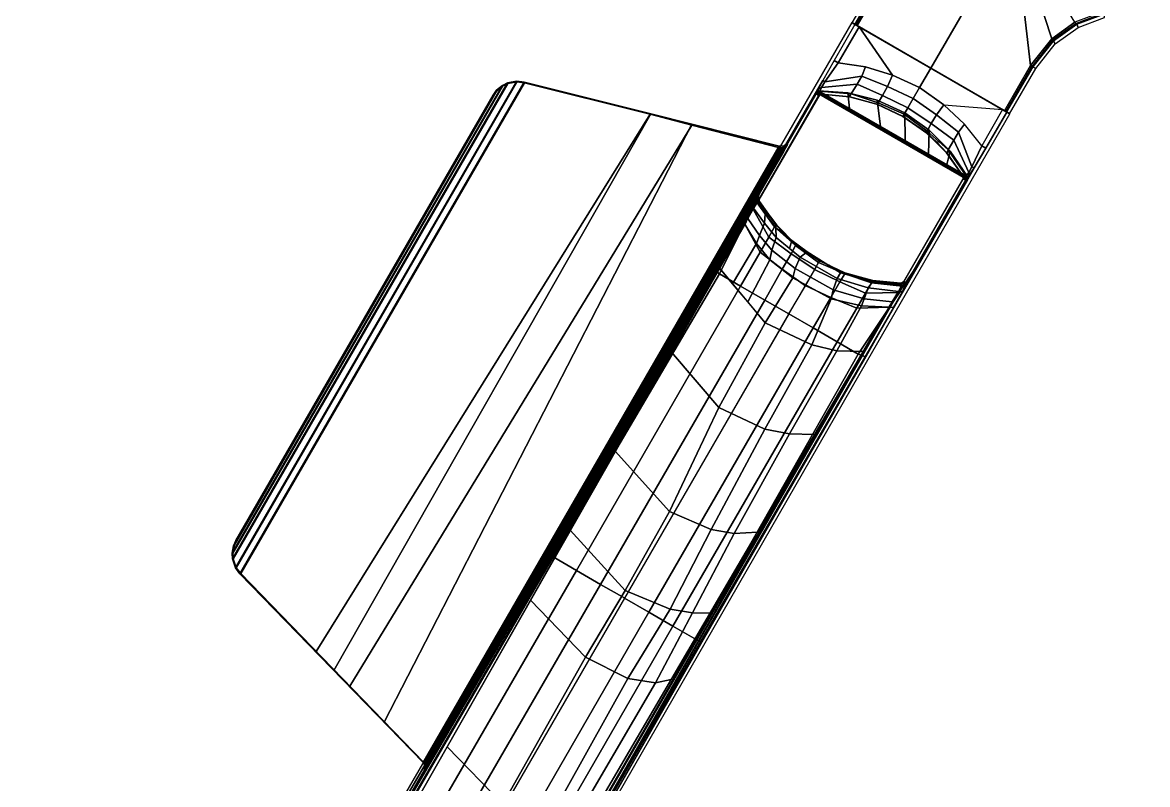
# Model space of a CAD drawing. Header units: inches. Extents: x 2605 to 2965, y 1528 to 1642.
# Drawn here: x 2675.77 to 2685.87, y 1578.52 to 1585.37 of the extents above; entities that cross this region are included whole.
import ezdxf

# ---------------------------------------------------------------- set-up
doc = ezdxf.new("R2010")
doc.units = ezdxf.units.IN
doc.layers.add('table leg', color=7, linetype='Continuous')
doc.layers.add('table top', color=7, linetype='Continuous')

msp = doc.modelspace()

# ---------------------------------------------------------------- linework, layer by layer
at = {"layer": 'table leg'}
for points in [[(2683.5, 1585.744, -4.067), (2683.266, 1585.338, -4.067), (2683.928, 1584.955, -3.949), (2684.676, 1586.25, -3.949)], [(2683.928, 1584.955, -3.949), (2684.59, 1584.573, -4.067), (2684.825, 1584.979, -4.067), (2684.676, 1586.25, -3.949)], [(2684.678, 1586.254, -3.949), (2684.676, 1586.25, -3.949), (2684.825, 1584.979, -4.067), (2685.015, 1585.22, -4.07)], [(2684.678, 1586.254, -3.949), (2685.015, 1585.22, -4.07), (2685.221, 1585.368, -4.071), (2684.683, 1586.254, -3.949)], [(2683.482, 1585.755, -4.095), (2683.454, 1585.771, -5.012), (2683.22, 1585.364, -5.012), (2683.247, 1585.348, -4.095)], [(2683.487, 1585.751, -4.078), (2683.482, 1585.755, -4.095), (2683.247, 1585.348, -4.095), (2683.253, 1585.345, -4.078)], [(2683.5, 1585.744, -4.067), (2683.487, 1585.751, -4.078), (2683.253, 1585.345, -4.078), (2683.266, 1585.338, -4.067)], [(2685.221, 1585.368, -4.071), (2685.233, 1585.358, -4.089), (2685.486, 1585.453, -4.077), (2685.478, 1585.464, -4.069)], [(2685.233, 1585.358, -4.089), (2685.239, 1585.351, -4.099), (2685.491, 1585.444, -4.097), (2685.486, 1585.453, -4.077)], [(2685.239, 1585.351, -4.099), (2685.253, 1585.322, -5.012), (2685.489, 1585.411, -5.012), (2685.491, 1585.444, -4.097)], [(2683.284, 1585.327, -4.061), (2683.246, 1585.349, -4.118), (2683.059, 1585.025, -4.118), (2683.097, 1585.003, -4.061)], [(2683.284, 1585.327, -4.061), (2683.097, 1585.003, -4.061), (2683.341, 1584.968, -4.01), (2683.584, 1584.893, -3.978)], [(2683.247, 1585.348, -4.095), (2683.22, 1585.364, -5.012), (2684.636, 1584.546, -5.012), (2684.608, 1584.562, -4.095)], [(2683.253, 1585.345, -4.078), (2683.247, 1585.348, -4.095), (2684.608, 1584.562, -4.095), (2684.601, 1584.566, -4.078)], [(2683.266, 1585.338, -4.067), (2683.253, 1585.345, -4.078), (2684.601, 1584.566, -4.078), (2684.59, 1584.573, -4.067)], [(2683.928, 1584.955, -3.949), (2683.266, 1585.338, -4.067), (2683.943, 1584.947, -4.067), (2683.928, 1584.955, -3.949)], [(2683.827, 1584.781, -3.961), (2683.928, 1584.955, -4.067), (2683.284, 1585.327, -4.061), (2683.584, 1584.893, -3.978)], [(2685.015, 1585.22, -4.07), (2685.026, 1585.209, -4.079), (2685.233, 1585.358, -4.089), (2685.221, 1585.368, -4.071)], [(2685.026, 1585.209, -4.079), (2685.029, 1585.202, -4.098), (2685.239, 1585.351, -4.099), (2685.233, 1585.358, -4.089)], [(2685.029, 1585.202, -4.098), (2685.046, 1585.174, -5.012), (2685.253, 1585.322, -5.012), (2685.239, 1585.351, -4.099)], [(2684.825, 1584.979, -4.067), (2684.838, 1584.972, -4.078), (2685.026, 1585.209, -4.079), (2685.015, 1585.22, -4.07)], [(2684.838, 1584.972, -4.078), (2684.843, 1584.969, -4.095), (2685.029, 1585.202, -4.098), (2685.026, 1585.209, -4.079)], [(2684.843, 1584.969, -4.095), (2684.871, 1584.953, -5.012), (2685.046, 1585.174, -5.012), (2685.029, 1585.202, -4.098)], [(2682.976, 1584.832, -4.001), (2683.097, 1585.003, -4.061), (2683.059, 1585.025, -4.118), (2682.958, 1584.845, -4.052)], [(2683.307, 1584.885, -3.926), (2683.341, 1584.968, -4.01), (2683.097, 1585.003, -4.061), (2682.976, 1584.832, -4.001)], [(2683.54, 1584.79, -3.898), (2683.584, 1584.893, -3.978), (2683.341, 1584.968, -4.01), (2683.307, 1584.885, -3.926)], [(2683.827, 1584.781, -3.961), (2683.584, 1584.893, -3.978), (2683.54, 1584.79, -3.898), (2683.771, 1584.683, -3.883)], [(2683.928, 1584.955, -4.067), (2683.827, 1584.781, -3.961), (2684.046, 1584.626, -3.978), (2684.572, 1584.583, -4.061)], [(2683.928, 1584.955, -3.949), (2683.943, 1584.947, -4.067), (2684.59, 1584.573, -4.067), (2684.491, 1584.63, -4.049)], [(2684.59, 1584.573, -4.067), (2684.601, 1584.566, -4.078), (2684.836, 1584.973, -4.076), (2684.825, 1584.979, -4.067)], [(2684.601, 1584.566, -4.078), (2684.608, 1584.562, -4.095), (2684.843, 1584.969, -4.095), (2684.836, 1584.973, -4.076)], [(2684.608, 1584.562, -4.095), (2684.636, 1584.546, -5.012), (2684.871, 1584.953, -5.012), (2684.843, 1584.969, -4.095)], [(2682.958, 1584.845, -4.052), (2682.232, 1583.591, -4.084), (2682.321, 1583.736, -3.957), (2682.918, 1584.768, -3.922)], [(2682.945, 1584.782, -3.915), (2682.976, 1584.832, -4.001), (2682.958, 1584.845, -4.052), (2682.918, 1584.768, -3.922)], [(2683.214, 1584.725, -3.68), (2683.266, 1584.811, -3.818), (2682.945, 1584.782, -3.915), (2682.931, 1584.749, -3.756)], [(2683.266, 1584.811, -3.818), (2683.307, 1584.885, -3.926), (2682.976, 1584.832, -4.001), (2682.945, 1584.782, -3.915)], [(2683.455, 1584.643, -3.667), (2683.495, 1584.711, -3.796), (2683.266, 1584.811, -3.818), (2683.214, 1584.725, -3.68)], [(2683.495, 1584.711, -3.796), (2683.54, 1584.79, -3.898), (2683.307, 1584.885, -3.926), (2683.266, 1584.811, -3.818)], [(2682.905, 1584.734, -3.756), (2682.918, 1584.768, -3.922), (2682.321, 1583.736, -3.957), (2682.358, 1583.787, -3.756)], [(2682.905, 1584.734, -3.756), (2682.358, 1583.787, -3.756), (2682.388, 1583.787, -3.012), (2682.92, 1584.708, -3.012)], [(2682.931, 1584.719, -3.012), (2682.384, 1583.772, -3.012), (2682.386, 1583.783, -3.012), (2682.923, 1584.712, -3.012)], [(2682.388, 1583.787, -3.012), (2682.92, 1584.708, -3.012), (2682.923, 1584.712, -3.012), (2682.386, 1583.783, -3.012)], [(2682.92, 1584.708, -3.012), (2682.388, 1583.787, -3.012), (2682.388, 1583.787, 17.294), (2682.92, 1584.708, 17.294)], [(2682.945, 1584.782, -3.915), (2682.918, 1584.768, -3.922), (2682.905, 1584.734, -3.756), (2682.931, 1584.749, -3.756)], [(2682.946, 1584.723, -3.012), (2682.931, 1584.749, -3.756), (2682.905, 1584.734, -3.756), (2682.92, 1584.708, -3.012)], [(2682.923, 1584.712, -3.012), (2682.92, 1584.708, -3.012), (2682.92, 1584.708, 17.294), (2682.923, 1584.712, 17.294)], [(2682.931, 1584.719, -3.012), (2682.923, 1584.712, -3.012), (2682.923, 1584.712, 17.294), (2682.936, 1584.721, 17.294)], [(2683.198, 1584.698, -3.012), (2683.214, 1584.725, -3.68), (2682.931, 1584.749, -3.756), (2682.946, 1584.723, -3.012)], [(2682.946, 1584.723, -3.012), (2682.931, 1584.719, -3.012), (2682.936, 1584.721, 17.294), (2682.946, 1584.723, 17.294)], [(2683.202, 1584.698, 17.294), (2683.197, 1584.699, -3.012), (2682.946, 1584.723, -3.012), (2682.946, 1584.723, 17.294)], [(2683.451, 1584.629, 17.294), (2683.444, 1584.632, -3.012), (2683.197, 1584.699, -3.012), (2683.202, 1584.698, 17.294)], [(2683.444, 1584.631, -3.012), (2683.455, 1584.643, -3.667), (2683.214, 1584.725, -3.68), (2683.198, 1584.698, -3.012)], [(2683.722, 1584.599, -3.784), (2683.495, 1584.711, -3.796), (2683.455, 1584.643, -3.667), (2683.689, 1584.542, -3.66)], [(2683.771, 1584.683, -3.883), (2683.54, 1584.79, -3.898), (2683.495, 1584.711, -3.796), (2683.722, 1584.599, -3.784)], [(2683.771, 1584.683, -3.883), (2683.979, 1584.537, -3.898), (2684.046, 1584.626, -3.978), (2683.827, 1584.781, -3.961)], [(2683.689, 1584.542, -3.66), (2683.455, 1584.643, -3.667), (2683.444, 1584.631, -3.012), (2683.678, 1584.522, -3.012)], [(2683.451, 1584.629, 17.294), (2683.679, 1584.522, 17.294), (2683.678, 1584.522, -3.012), (2683.444, 1584.632, -3.012)], [(2683.689, 1584.542, -3.66), (2683.894, 1584.39, -3.667), (2683.932, 1584.458, -3.796), (2683.722, 1584.599, -3.784)], [(2683.722, 1584.599, -3.784), (2683.932, 1584.458, -3.796), (2683.979, 1584.537, -3.898), (2683.771, 1584.683, -3.883)], [(2684.177, 1584.382, -3.926), (2684.232, 1584.453, -4.01), (2684.046, 1584.626, -3.978), (2683.979, 1584.537, -3.898)], [(2684.385, 1584.259, -4.061), (2684.232, 1584.453, -4.01), (2684.046, 1584.626, -3.978), (2684.572, 1584.583, -4.061)], [(2683.889, 1584.375, -3.012), (2683.678, 1584.522, -3.012), (2683.677, 1584.523, 17.294), (2683.884, 1584.379, 17.294)], [(2683.678, 1584.522, -3.012), (2683.889, 1584.374, -3.012), (2683.894, 1584.39, -3.667), (2683.689, 1584.542, -3.66)], [(2684.134, 1584.31, -3.818), (2684.177, 1584.382, -3.926), (2683.979, 1584.537, -3.898), (2683.932, 1584.458, -3.796)], [(2684.385, 1584.259, -4.061), (2684.423, 1584.237, -4.118), (2684.61, 1584.561, -4.118), (2684.572, 1584.583, -4.061)], [(2684.071, 1584.194, -3.012), (2684.085, 1584.222, -3.68), (2683.894, 1584.39, -3.667), (2683.889, 1584.374, -3.012)], [(2684.085, 1584.222, -3.68), (2684.134, 1584.31, -3.818), (2683.932, 1584.458, -3.796), (2683.894, 1584.39, -3.667)], [(2684.297, 1584.07, -4.001), (2684.385, 1584.259, -4.061), (2684.232, 1584.453, -4.01), (2684.177, 1584.382, -3.926)], [(2684.068, 1584.198, 17.294), (2684.07, 1584.195, -3.012), (2683.889, 1584.375, -3.012), (2683.884, 1584.379, 17.294)], [(2684.247, 1583.989, -3.756), (2684.269, 1584.017, -3.915), (2684.134, 1584.31, -3.818), (2684.085, 1584.222, -3.68)], [(2684.269, 1584.017, -3.915), (2684.297, 1584.07, -4.001), (2684.177, 1584.382, -3.926), (2684.134, 1584.31, -3.818)], [(2684.217, 1583.989, 17.294), (2684.217, 1583.989, -3.012), (2684.07, 1584.195, -3.012), (2684.068, 1584.198, 17.294)], [(2684.217, 1583.989, -3.012), (2684.247, 1583.989, -3.756), (2684.085, 1584.222, -3.68), (2684.071, 1584.194, -3.012)], [(2684.318, 1584.06, -4.052), (2684.423, 1584.237, -4.118), (2684.385, 1584.259, -4.061), (2684.297, 1584.07, -4.001)], [(2684.271, 1583.987, -3.922), (2683.676, 1582.954, -3.957), (2683.594, 1582.805, -4.084), (2684.318, 1584.06, -4.052)], [(2683.701, 1583.012, -3.756), (2683.676, 1582.954, -3.957), (2684.271, 1583.987, -3.922), (2684.247, 1583.959, -3.756)], [(2684.217, 1583.989, 17.294), (2684.221, 1583.979, 17.294), (2684.221, 1583.974, -3.012), (2684.217, 1583.989, -3.012)], [(2684.217, 1583.959, -3.012), (2684.247, 1583.959, -3.756), (2684.247, 1583.989, -3.756), (2684.217, 1583.989, -3.012)], [(2684.247, 1583.989, -3.756), (2684.247, 1583.959, -3.756), (2684.271, 1583.987, -3.922), (2684.269, 1584.017, -3.915)], [(2684.271, 1583.987, -3.922), (2684.318, 1584.06, -4.052), (2684.297, 1584.07, -4.001), (2684.269, 1584.017, -3.915)], [(2684.217, 1583.959, 17.294), (2683.686, 1583.038, 17.294), (2683.685, 1583.038, -3.012), (2684.217, 1583.959, -3.012)], [(2684.217, 1583.959, -3.012), (2683.686, 1583.038, -3.012), (2683.701, 1583.012, -3.756), (2684.247, 1583.959, -3.756)], [(2684.22, 1583.963, 17.294), (2684.217, 1583.959, 17.294), (2684.217, 1583.959, -3.012), (2684.219, 1583.964, -3.012)], [(2684.221, 1583.979, 17.294), (2684.22, 1583.963, 17.294), (2684.219, 1583.964, -3.012), (2684.221, 1583.974, -3.012)], [(2682.321, 1583.736, -3.957), (2682.323, 1583.704, -3.936), (2682.358, 1583.757, -3.756), (2682.358, 1583.787, -3.756)], [(2682.388, 1583.787, -3.012), (2682.358, 1583.787, -3.756), (2682.358, 1583.757, -3.756), (2682.389, 1583.757, -3.012)], [(2682.385, 1583.777, 17.294), (2682.386, 1583.783, -3.012), (2682.384, 1583.772, -3.012), (2682.385, 1583.766, 17.294)], [(2682.388, 1583.787, 17.294), (2682.388, 1583.787, -3.012), (2682.386, 1583.783, -3.012), (2682.385, 1583.777, 17.294)], [(2682.321, 1583.736, -3.957), (2682.232, 1583.591, -4.084), (2682.253, 1583.56, -4.033), (2682.323, 1583.704, -3.936)], [(2682.323, 1583.704, -3.936), (2682.253, 1583.56, -4.033), (2682.394, 1583.302, -3.949), (2682.472, 1583.436, -3.818)], [(2682.358, 1583.757, -3.756), (2682.323, 1583.704, -3.936), (2682.472, 1583.436, -3.818), (2682.523, 1583.529, -3.611)], [(2682.389, 1583.757, -3.012), (2682.358, 1583.757, -3.756), (2682.523, 1583.529, -3.611), (2682.535, 1583.551, -3.012)], [(2682.385, 1583.766, 17.294), (2682.384, 1583.772, -3.012), (2682.388, 1583.757, -3.012), (2682.389, 1583.756, 17.294)], [(2682.389, 1583.756, 17.294), (2682.388, 1583.757, -3.012), (2682.535, 1583.551, -3.012), (2682.538, 1583.548, 17.294)], [(2681.974, 1583.153, -4.206), (2682.029, 1583.107, -4.131), (2682.253, 1583.56, -4.033), (2682.232, 1583.591, -4.084)], [(2682.253, 1583.56, -4.033), (2682.029, 1583.107, -4.131), (2682.219, 1582.997, -4.048), (2682.394, 1583.302, -3.949)], [(2682.523, 1583.529, -3.611), (2682.472, 1583.436, -3.818), (2682.673, 1583.287, -3.796), (2682.714, 1583.362, -3.598)], [(2682.535, 1583.551, -3.012), (2682.523, 1583.529, -3.611), (2682.714, 1583.362, -3.598), (2682.717, 1583.371, -3.012)], [(2682.538, 1583.548, 17.294), (2682.535, 1583.551, -3.012), (2682.716, 1583.371, -3.012), (2682.722, 1583.366, 17.294)], [(2682.472, 1583.436, -3.818), (2682.394, 1583.302, -3.949), (2682.592, 1583.148, -3.922), (2682.673, 1583.287, -3.796)], [(2682.394, 1583.302, -3.949), (2682.219, 1582.997, -4.048), (2682.436, 1582.872, -4.011), (2682.592, 1583.148, -3.922)], [(2682.885, 1583.146, -3.784), (2682.673, 1583.287, -3.796), (2682.592, 1583.148, -3.922), (2682.801, 1583.001, -3.906)], [(2682.92, 1583.209, -3.591), (2682.714, 1583.362, -3.598), (2682.673, 1583.287, -3.796), (2682.885, 1583.146, -3.784)], [(2682.928, 1583.223, -3.012), (2682.717, 1583.371, -3.012), (2682.714, 1583.362, -3.598), (2682.92, 1583.209, -3.591)], [(2682.929, 1583.223, 17.294), (2682.722, 1583.366, 17.294), (2682.716, 1583.371, -3.012), (2682.928, 1583.223, -3.012)], [(2682.882, 1583.147, -3.784), (2683.111, 1583.035, -3.796), (2683.155, 1583.107, -3.598), (2682.919, 1583.209, -3.591)], [(2682.919, 1583.209, -3.591), (2683.155, 1583.107, -3.598), (2683.162, 1583.114, -3.012), (2682.928, 1583.223, -3.012)], [(2682.928, 1583.223, -3.012), (2683.161, 1583.114, -3.012), (2683.155, 1583.117, 17.294), (2682.927, 1583.224, 17.294)], [(2681.974, 1583.153, -4.206), (2680.488, 1580.595, -4.427), (2680.535, 1580.564, -4.357), (2682.029, 1583.107, -4.131)], [(2682.029, 1583.107, -4.131), (2680.535, 1580.564, -4.357), (2680.745, 1580.442, -4.318), (2682.219, 1582.997, -4.048)], [(2682.801, 1583.001, -3.906), (2682.592, 1583.148, -3.922), (2682.436, 1582.872, -4.011), (2682.653, 1582.747, -3.99)], [(2682.799, 1583.002, -3.906), (2683.031, 1582.894, -3.922), (2683.111, 1583.035, -3.796), (2682.882, 1583.147, -3.784)], [(2683.155, 1583.107, -3.598), (2683.111, 1583.035, -3.796), (2683.34, 1582.935, -3.818), (2683.395, 1583.026, -3.611)], [(2683.155, 1583.117, 17.294), (2683.161, 1583.114, -3.012), (2683.408, 1583.047, -3.012), (2683.404, 1583.048, 17.294)], [(2683.162, 1583.114, -3.012), (2683.155, 1583.107, -3.598), (2683.395, 1583.026, -3.611), (2683.408, 1583.047, -3.012)], [(2682.219, 1582.997, -4.048), (2680.745, 1580.442, -4.318), (2680.962, 1580.317, -4.281), (2682.436, 1582.872, -4.011)], [(2682.653, 1582.747, -3.99), (2682.87, 1582.622, -4.011), (2683.031, 1582.894, -3.922), (2682.799, 1583.002, -3.906)], [(2683.111, 1583.035, -3.796), (2683.031, 1582.894, -3.922), (2683.264, 1582.8, -3.949), (2683.34, 1582.935, -3.818)], [(2683.395, 1583.026, -3.611), (2683.34, 1582.935, -3.818), (2683.647, 1582.94, -3.936), (2683.675, 1582.997, -3.756)], [(2683.408, 1583.047, -3.012), (2683.395, 1583.026, -3.611), (2683.675, 1582.997, -3.756), (2683.659, 1583.023, -3.012)], [(2683.404, 1583.048, 17.294), (2683.408, 1583.047, -3.012), (2683.659, 1583.023, -3.012), (2683.659, 1583.023, 17.294)], [(2683.701, 1583.012, -3.756), (2683.675, 1582.997, -3.756), (2683.647, 1582.94, -3.936), (2683.676, 1582.954, -3.957)], [(2683.659, 1583.023, -3.012), (2683.675, 1582.997, -3.756), (2683.701, 1583.012, -3.756), (2683.686, 1583.038, -3.012)], [(2683.659, 1583.023, 17.294), (2683.659, 1583.023, -3.012), (2683.674, 1583.027, -3.012), (2683.67, 1583.024, 17.294)], [(2683.67, 1583.024, 17.294), (2683.674, 1583.027, -3.012), (2683.683, 1583.034, -3.012), (2683.679, 1583.03, 17.294)], [(2683.679, 1583.03, 17.294), (2683.683, 1583.034, -3.012), (2683.685, 1583.038, -3.012), (2683.686, 1583.038, 17.294)], [(2682.653, 1582.747, -3.99), (2682.436, 1582.872, -4.011), (2680.962, 1580.317, -4.281), (2681.179, 1580.192, -4.26)], [(2683.031, 1582.894, -3.922), (2682.87, 1582.622, -4.011), (2683.086, 1582.497, -4.048), (2683.264, 1582.8, -3.949)], [(2683.34, 1582.935, -3.818), (2683.264, 1582.8, -3.949), (2683.557, 1582.807, -4.033), (2683.647, 1582.94, -3.936)], [(2683.647, 1582.94, -3.936), (2683.557, 1582.807, -4.033), (2683.594, 1582.805, -4.084), (2683.676, 1582.954, -3.957)], [(2683.264, 1582.8, -3.949), (2683.086, 1582.497, -4.048), (2683.276, 1582.387, -4.131), (2683.557, 1582.807, -4.033)], [(2683.594, 1582.805, -4.084), (2683.557, 1582.807, -4.033), (2683.276, 1582.387, -4.131), (2683.344, 1582.362, -4.206)], [(2681.177, 1580.193, -4.26), (2681.394, 1580.067, -4.281), (2682.87, 1582.622, -4.011), (2682.653, 1582.747, -3.99)], [(2682.87, 1582.622, -4.011), (2681.394, 1580.067, -4.281), (2681.611, 1579.942, -4.318), (2683.086, 1582.497, -4.048)], [(2683.086, 1582.497, -4.048), (2681.611, 1579.942, -4.318), (2681.821, 1579.821, -4.357), (2683.276, 1582.387, -4.131)], [(2683.276, 1582.387, -4.131), (2681.821, 1579.821, -4.357), (2681.871, 1579.796, -4.427), (2683.344, 1582.362, -4.206)], [(2677.521, 1575.487, -4.883), (2677.574, 1575.452, -4.812), (2680.535, 1580.564, -4.357), (2680.488, 1580.595, -4.427)], [(2680.535, 1580.564, -4.357), (2677.574, 1575.452, -4.812), (2677.787, 1575.329, -4.778), (2680.745, 1580.442, -4.318)], [(2680.745, 1580.442, -4.318), (2677.787, 1575.329, -4.778), (2678.001, 1575.205, -4.754), (2680.962, 1580.317, -4.281)], [(2681.179, 1580.192, -4.26), (2680.962, 1580.317, -4.281), (2678.001, 1575.205, -4.754), (2678.224, 1575.076, -4.732)], [(2678.224, 1575.076, -4.732), (2678.447, 1574.947, -4.754), (2681.394, 1580.067, -4.281), (2681.177, 1580.193, -4.26)], [(2681.394, 1580.067, -4.281), (2678.447, 1574.947, -4.754), (2678.662, 1574.824, -4.778), (2681.611, 1579.942, -4.318)], [(2681.611, 1579.942, -4.318), (2678.662, 1574.824, -4.778), (2678.875, 1574.701, -4.812), (2681.821, 1579.821, -4.357)], [(2681.871, 1579.796, -4.427), (2681.821, 1579.821, -4.357), (2678.875, 1574.701, -4.812), (2678.932, 1574.673, -4.883)]]:
    msp.add_3dface(points, dxfattribs=at)
for points, invisible_edges in [([(2682.958, 1584.845, -4.052), (2683.219, 1585.365, -5.012), (2681.942, 1583.157, -5.06), (2682.232, 1583.591, -4.084)], 5), ([(2683.246, 1585.349, -4.118), (2683.059, 1585.025, -4.118), (2682.958, 1584.845, -4.052), (2683.219, 1585.365, -5.012)], 4), ([(2683.219, 1585.365, -5.012), (2683.246, 1585.349, -4.118), (2683.284, 1585.327, -4.061), (2683.929, 1584.955, -5.012)], 4), ([(2684.572, 1584.583, -4.061), (2683.927, 1584.956, -5.012), (2683.284, 1585.327, -4.061)], 3), ([(2683.927, 1584.956, -5.012), (2684.572, 1584.583, -4.061), (2684.61, 1584.561, -4.118), (2684.637, 1584.546, -5.012)], 1), ([(2683.594, 1582.805, -4.084), (2683.363, 1582.336, -5.06), (2684.637, 1584.546, -5.012), (2684.318, 1584.06, -4.052)], 5), ([(2684.423, 1584.237, -4.118), (2684.318, 1584.06, -4.052), (2684.637, 1584.546, -5.012), (2684.61, 1584.561, -4.118)], 2), ([(2682.232, 1583.591, -4.084), (2681.942, 1583.157, -5.06), (2680.488, 1580.595, -4.427), (2681.974, 1583.153, -4.206)], 3), ([(2677.491, 1575.479, -5.509), (2677.521, 1575.487, -4.883), (2680.488, 1580.595, -4.427), (2681.942, 1583.157, -5.06)], 4), ([(2683.344, 1582.362, -4.206), (2681.871, 1579.796, -4.427), (2683.363, 1582.336, -5.06), (2683.594, 1582.805, -4.084)], 6), ([(2683.363, 1582.336, -5.06), (2681.871, 1579.796, -4.427), (2678.932, 1574.673, -4.883), (2678.94, 1574.643, -5.509)], 1)]:
    msp.add_3dface(points, dxfattribs=dict(at, invisible_edges=invisible_edges))
at = {"layer": 'table top'}
for p, q in [((2682.38, 1583.794, 17.958), (2682.376, 1583.784, 17.958)), ((2682.376, 1583.784, 17.958), (2682.376, 1583.773, 17.958)), ((2682.376, 1583.773, 17.958), (2682.379, 1583.759, 17.958))]:
    msp.add_line(p, q, dxfattribs=at)
for points, invisible_edges in [([(2684.816, 1565.374, 20.5), (2684.82, 1607.135, 20.5), (2680.04, 1606.955, 20.5), (2680.035, 1565.553, 20.5)], 15), ([(2680.04, 1606.955, 19.324), (2684.82, 1607.135, 19.324), (2684.827, 1565.374, 19.324), (2680.063, 1565.552, 19.324)], 15), ([(2713.603, 1565.314, 20.5), (2713.603, 1607.194, 20.5), (2684.82, 1607.135, 20.5), (2684.816, 1565.374, 20.5)], 15), ([(2684.82, 1607.135, 19.324), (2713.603, 1607.194, 19.324), (2713.603, 1565.314, 19.324), (2684.827, 1565.374, 19.324)], 15), ([(2675.266, 1606.657, 19.324), (2680.04, 1606.955, 19.324), (2680.063, 1565.552, 19.324), (2675.266, 1565.852, 19.324)], 15), ([(2680.035, 1565.553, 20.5), (2680.04, 1606.955, 20.5), (2675.266, 1606.657, 20.5), (2675.266, 1565.852, 20.5)], 15), ([(2682.258, 1583.553, 18.213), (2682.486, 1584.026, 19.324), (2682.897, 1584.738, 19.324), (2682.903, 1584.727, 18.696)], 8), ([(2682.258, 1583.553, 18.213), (2682.903, 1584.727, 18.696), (2682.903, 1584.727, 18.696), (2682.284, 1583.604, 18.203)], 5), ([(2682.284, 1583.604, 18.203), (2682.903, 1584.727, 18.696), (2682.906, 1584.723, 18.456), (2682.337, 1583.7, 18.145)], 5), ([(2682.337, 1583.7, 18.145), (2682.906, 1584.723, 18.456), (2682.907, 1584.72, 18.308), (2682.369, 1583.75, 18.048)], 5), ([(2682.369, 1583.75, 18.048), (2682.907, 1584.72, 18.308), (2682.909, 1584.717, 18.133), (2682.38, 1583.794, 17.958)], 5), ([(2682.38, 1583.794, 17.958), (2682.909, 1584.717, 18.133), (2682.92, 1584.708, 17.294), (2682.388, 1583.787, 17.294)], 1), ([(2684.244, 1583.953, 18.696), (2684.244, 1583.953, 18.696), (2683.581, 1582.855, 18.203), (2683.551, 1582.807, 18.213)], 10), ([(2683.846, 1583.241, 19.324), (2683.551, 1582.807, 18.213), (2684.244, 1583.953, 18.696), (2684.257, 1583.953, 19.324)], 2), ([(2684.244, 1583.953, 18.696), (2683.581, 1582.855, 18.203), (2683.638, 1582.949, 18.145), (2684.239, 1583.953, 18.456)], 5), ([(2684.239, 1583.953, 18.456), (2683.638, 1582.949, 18.145), (2683.666, 1583.002, 18.048), (2684.236, 1583.953, 18.308)], 5), ([(2684.236, 1583.953, 18.308), (2683.666, 1583.002, 18.048), (2683.668, 1583.015, 17.958), (2684.233, 1583.953, 18.133)], 5), ([(2683.668, 1583.015, 17.958), (2683.682, 1583.019, 17.958), (2684.233, 1583.953, 18.133)], 10), ([(2683.682, 1583.019, 17.958), (2683.698, 1583.033, 17.958), (2684.233, 1583.953, 18.133)], 10), ([(2684.233, 1583.953, 18.133), (2683.698, 1583.033, 17.958), (2683.687, 1583.037, 17.294), (2684.219, 1583.958, 17.294)], 1)]:
    msp.add_3dface(points, dxfattribs=dict(at, invisible_edges=invisible_edges))
for points in [[(2677.655, 1580.545, 19.324), (2680.125, 1584.823, 19.324), (2680.08, 1584.8, 19.324), (2677.652, 1580.596, 19.324)], [(2680.08, 1584.8, 19.324), (2680.028, 1584.757, 19.324), (2677.664, 1580.663, 19.324), (2677.652, 1580.596, 19.324)], [(2680.208, 1584.839, 19.324), (2680.125, 1584.823, 19.324), (2677.655, 1580.545, 19.324), (2677.683, 1580.466, 19.324)], [(2677.662, 1580.546, 19.027), (2677.659, 1580.596, 19.027), (2680.082, 1584.794, 19.027), (2680.127, 1584.817, 19.027)], [(2680.082, 1584.794, 19.027), (2677.659, 1580.596, 19.027), (2677.67, 1580.663, 19.027), (2680.03, 1584.751, 19.027)], [(2680.21, 1584.833, 19.027), (2677.689, 1580.466, 19.027), (2677.662, 1580.546, 19.027), (2680.127, 1584.817, 19.027)], [(2677.722, 1580.412, 19.324), (2680.274, 1584.831, 19.324), (2680.208, 1584.839, 19.324), (2677.683, 1580.466, 19.324)], [(2677.729, 1580.413, 19.027), (2677.689, 1580.466, 19.027), (2680.21, 1584.833, 19.027), (2680.277, 1584.825, 19.027)], [(2681.414, 1584.544, 19.324), (2680.274, 1584.831, 19.324), (2677.722, 1580.412, 19.324), (2678.565, 1579.544, 19.324)], [(2681.406, 1584.541, 19.027), (2678.408, 1579.713, 19.014), (2677.729, 1580.413, 19.027), (2680.277, 1584.825, 19.027)], [(2680.082, 1584.794, 19.027), (2680.03, 1584.751, 19.027), (2680.028, 1584.757, 19.324), (2680.08, 1584.8, 19.324)], [(2680.127, 1584.817, 19.027), (2680.082, 1584.794, 19.027), (2680.08, 1584.8, 19.324), (2680.125, 1584.823, 19.324)], [(2680.21, 1584.833, 19.027), (2680.127, 1584.817, 19.027), (2680.125, 1584.823, 19.324), (2680.208, 1584.839, 19.324)], [(2680.277, 1584.825, 19.027), (2680.21, 1584.833, 19.027), (2680.208, 1584.839, 19.324), (2680.274, 1584.831, 19.324)], [(2681.406, 1584.541, 19.027), (2680.277, 1584.825, 19.027), (2680.274, 1584.831, 19.324), (2681.414, 1584.544, 19.324)], [(2677.664, 1580.663, 19.324), (2680.028, 1584.757, 19.324), (2679.997, 1584.714, 19.324), (2677.685, 1580.711, 19.324)], [(2677.67, 1580.663, 19.027), (2677.692, 1580.712, 19.027), (2679.999, 1584.708, 19.027), (2680.03, 1584.751, 19.027)], [(2679.999, 1584.708, 19.027), (2677.692, 1580.712, 19.027), (2677.685, 1580.711, 19.324), (2679.997, 1584.714, 19.324)], [(2680.216, 1576.954, 19.324), (2684.257, 1583.953, 19.324), (2682.897, 1584.738, 19.324), (2678.856, 1577.739, 19.324)], [(2680.03, 1584.751, 19.027), (2679.999, 1584.708, 19.027), (2679.997, 1584.714, 19.324), (2680.028, 1584.757, 19.324)], [(2684.257, 1583.953, 19.324), (2684.26, 1583.96, 19.324), (2682.902, 1584.744, 19.324), (2682.897, 1584.738, 19.324)], [(2682.902, 1584.744, 19.324), (2682.923, 1584.712, 17.294), (2682.92, 1584.708, 17.294), (2682.897, 1584.738, 19.324)], [(2684.261, 1583.97, 19.324), (2682.91, 1584.75, 19.324), (2682.902, 1584.744, 19.324), (2684.26, 1583.96, 19.324)], [(2682.91, 1584.75, 19.324), (2682.936, 1584.721, 17.294), (2682.923, 1584.712, 17.294), (2682.902, 1584.744, 19.324)], [(2684.257, 1583.982, 19.324), (2682.923, 1584.753, 19.324), (2682.91, 1584.75, 19.324), (2684.261, 1583.97, 19.324)], [(2682.923, 1584.753, 19.324), (2682.946, 1584.723, 17.294), (2682.936, 1584.721, 17.294), (2682.91, 1584.75, 19.324)], [(2682.923, 1584.753, 19.324), (2683.198, 1584.594, 19.324), (2683.182, 1584.734, 19.324), (2682.923, 1584.753, 19.324)], [(2683.182, 1584.734, 19.324), (2683.202, 1584.698, 17.294), (2682.946, 1584.723, 17.294), (2682.923, 1584.753, 19.324)], [(2683.198, 1584.594, 19.324), (2683.476, 1584.433, 19.324), (2683.446, 1584.667, 19.324), (2683.182, 1584.734, 19.324)], [(2683.446, 1584.667, 19.324), (2683.451, 1584.629, 17.294), (2683.202, 1584.698, 17.294), (2683.182, 1584.734, 19.324)], [(2683.476, 1584.433, 19.324), (2683.697, 1584.305, 19.324), (2683.695, 1584.553, 19.324), (2683.446, 1584.667, 19.324)], [(2683.695, 1584.553, 19.324), (2683.679, 1584.522, 17.294), (2683.451, 1584.629, 17.294), (2683.446, 1584.667, 19.324)], [(2681.78, 1584.445, 18.955), (2678.71, 1579.402, 19.008), (2678.408, 1579.713, 19.014), (2681.406, 1584.541, 19.027)], [(2681.78, 1584.452, 19.324), (2681.414, 1584.544, 19.324), (2678.565, 1579.544, 19.324), (2679.017, 1579.078, 19.324)], [(2681.78, 1584.445, 18.955), (2681.406, 1584.541, 19.027), (2681.414, 1584.544, 19.324), (2681.78, 1584.452, 19.324)], [(2683.914, 1584.399, 19.324), (2683.894, 1584.371, 17.294), (2683.679, 1584.522, 17.294), (2683.695, 1584.553, 19.324)], [(2683.697, 1584.305, 19.324), (2683.908, 1584.184, 19.324), (2683.914, 1584.399, 19.324), (2683.695, 1584.553, 19.324)], [(2682.571, 1584.24, 18.63), (2679.375, 1578.717, 18.995), (2678.71, 1579.402, 19.008), (2681.78, 1584.445, 18.955)], [(2682.565, 1584.254, 19.324), (2681.78, 1584.452, 19.324), (2679.017, 1579.078, 19.324), (2679.368, 1578.716, 19.324)], [(2682.571, 1584.24, 18.63), (2681.78, 1584.445, 18.955), (2681.78, 1584.452, 19.324), (2682.565, 1584.254, 19.324)], [(2684.016, 1584.296, 19.324), (2683.983, 1584.29, 17.294), (2683.894, 1584.371, 17.294), (2683.914, 1584.399, 19.324)], [(2683.908, 1584.184, 19.324), (2684.073, 1584.089, 19.324), (2684.101, 1584.211, 19.324), (2683.914, 1584.399, 19.324)], [(2684.101, 1584.211, 19.324), (2684.072, 1584.194, 17.294), (2683.983, 1584.29, 17.294), (2684.016, 1584.296, 19.324)], [(2679.368, 1578.716, 19.324), (2679.385, 1578.682, 19.324), (2682.607, 1584.258, 19.324), (2682.565, 1584.254, 19.324)], [(2679.383, 1578.734, 18.979), (2679.375, 1578.717, 18.995), (2682.571, 1584.24, 18.63), (2682.564, 1584.23, 18.616)], [(2679.385, 1578.682, 19.324), (2679.377, 1578.642, 19.324), (2682.635, 1584.283, 19.324), (2682.607, 1584.258, 19.324)], [(2679.391, 1578.729, 18.976), (2679.383, 1578.734, 18.979), (2682.564, 1584.23, 18.616), (2682.572, 1584.225, 18.613)], [(2679.396, 1578.726, 18.973), (2679.391, 1578.729, 18.976), (2682.572, 1584.225, 18.613), (2682.577, 1584.222, 18.61)], [(2679.407, 1578.719, 18.965), (2679.396, 1578.726, 18.973), (2682.577, 1584.222, 18.61), (2682.587, 1584.215, 18.601)], [(2679.414, 1578.714, 18.954), (2679.407, 1578.719, 18.965), (2682.587, 1584.215, 18.601), (2682.595, 1584.21, 18.591)], [(2679.419, 1578.711, 18.945), (2679.414, 1578.714, 18.954), (2682.595, 1584.21, 18.591), (2682.599, 1584.207, 18.582)], [(2679.422, 1578.709, 18.935), (2679.419, 1578.711, 18.945), (2682.599, 1584.207, 18.582), (2682.602, 1584.205, 18.572)], [(2679.423, 1578.707, 18.919), (2679.422, 1578.709, 18.935), (2682.602, 1584.205, 18.572), (2682.604, 1584.203, 18.556)], [(2682.571, 1584.24, 18.63), (2682.613, 1584.244, 18.63), (2682.572, 1584.225, 18.613), (2682.564, 1584.23, 18.616)], [(2682.571, 1584.24, 18.63), (2682.565, 1584.254, 19.324), (2682.607, 1584.258, 19.324), (2682.613, 1584.244, 18.63)], [(2682.572, 1584.225, 18.613), (2682.572, 1584.225, 18.613), (2682.613, 1584.244, 18.63), (2682.587, 1584.215, 18.601)], [(2682.587, 1584.215, 18.601), (2682.587, 1584.215, 18.601), (2682.613, 1584.244, 18.63), (2682.595, 1584.21, 18.591)], [(2682.595, 1584.21, 18.591), (2682.595, 1584.21, 18.591), (2682.613, 1584.244, 18.63), (2682.599, 1584.207, 18.582)], [(2682.613, 1584.244, 18.63), (2682.641, 1584.269, 18.63), (2682.602, 1584.205, 18.572), (2682.599, 1584.207, 18.582)], [(2682.621, 1584.237, 18.601), (2682.627, 1584.243, 18.57), (2682.604, 1584.203, 18.556), (2682.602, 1584.205, 18.572)], [(2682.635, 1584.283, 19.324), (2682.641, 1584.269, 18.63), (2682.613, 1584.244, 18.63), (2682.607, 1584.258, 19.324)], [(2682.627, 1584.243, 18.57), (2682.621, 1584.237, 18.601), (2682.641, 1584.269, 18.63), (2682.639, 1584.266, 18.608)], [(2684.257, 1583.982, 19.324), (2684.219, 1583.988, 17.294), (2684.072, 1584.194, 17.294), (2684.101, 1584.211, 19.324)], [(2684.073, 1584.089, 19.324), (2684.257, 1583.982, 19.324), (2684.101, 1584.211, 19.324), (2684.073, 1584.089, 19.324)], [(2678.856, 1577.739, 19.324), (2682.486, 1584.026, 19.324), (2682.318, 1583.678, 18.505), (2678.868, 1577.749, 19.008)], [(2684.261, 1583.97, 19.324), (2684.223, 1583.978, 17.294), (2684.219, 1583.988, 17.294), (2684.257, 1583.982, 19.324)], [(2684.257, 1583.953, 19.324), (2684.219, 1583.958, 17.294), (2684.223, 1583.968, 17.294), (2684.26, 1583.96, 19.324)], [(2684.26, 1583.96, 19.324), (2684.223, 1583.968, 17.294), (2684.223, 1583.978, 17.294), (2684.261, 1583.97, 19.324)], [(2682.38, 1583.794, 17.958), (2682.38, 1583.794, 17.958), (2682.376, 1583.784, 17.958), (2682.369, 1583.75, 18.048)], [(2682.369, 1583.75, 18.048), (2682.376, 1583.784, 17.958), (2682.376, 1583.773, 17.958)], [(2682.38, 1583.794, 17.958), (2682.388, 1583.787, 17.294), (2682.385, 1583.777, 17.294), (2682.376, 1583.784, 17.958)], [(2682.376, 1583.784, 17.958), (2682.385, 1583.777, 17.294), (2682.385, 1583.766, 17.294), (2682.376, 1583.773, 17.958)], [(2682.284, 1583.604, 18.203), (2682.336, 1583.698, 18.147), (2682.435, 1583.562, 18.074), (2682.39, 1583.452, 18.124)], [(2682.336, 1583.698, 18.147), (2682.369, 1583.75, 18.048), (2682.44, 1583.647, 17.994), (2682.435, 1583.562, 18.074)], [(2682.369, 1583.75, 18.048), (2682.376, 1583.773, 17.958), (2682.379, 1583.759, 17.958), (2682.369, 1583.75, 18.048)], [(2682.369, 1583.75, 18.048), (2682.379, 1583.759, 17.958), (2682.426, 1583.687, 17.924), (2682.44, 1583.647, 17.994)], [(2682.376, 1583.773, 17.958), (2682.385, 1583.766, 17.294), (2682.389, 1583.756, 17.294), (2682.379, 1583.759, 17.958)], [(2682.384, 1583.758, 17.663), (2682.546, 1583.546, 17.599), (2682.532, 1583.552, 17.855), (2682.379, 1583.759, 17.958)], [(2682.389, 1583.756, 17.294), (2682.538, 1583.548, 17.294), (2682.546, 1583.546, 17.599), (2682.384, 1583.758, 17.663)], [(2682.44, 1583.647, 17.994), (2682.426, 1583.687, 17.924), (2682.532, 1583.552, 17.855), (2682.537, 1583.522, 17.934)], [(2679.189, 1578.3, 18.961), (2682.318, 1583.678, 18.505), (2682.268, 1583.575, 18.263), (2679.173, 1578.271, 18.875)], [(2682.362, 1583.381, 18.143), (2682.258, 1583.553, 18.213), (2682.284, 1583.604, 18.203), (2682.39, 1583.452, 18.124)], [(2682.435, 1583.562, 18.074), (2682.44, 1583.647, 17.994), (2682.537, 1583.522, 17.934), (2682.539, 1583.435, 18.016)], [(2682.268, 1583.575, 18.263), (2682.263, 1583.564, 18.236), (2679.19, 1578.254, 18.819), (2679.173, 1578.271, 18.875)], [(2679.19, 1578.254, 18.819), (2682.263, 1583.564, 18.236), (2682.258, 1583.553, 18.213), (2679.227, 1578.231, 18.797)], [(2682.146, 1583.018, 18.213), (2682.032, 1583.156, 18.256), (2682.258, 1583.553, 18.213), (2682.362, 1583.381, 18.143)], [(2682.39, 1583.452, 18.124), (2682.435, 1583.562, 18.074), (2682.539, 1583.435, 18.016), (2682.501, 1583.321, 18.067)], [(2682.537, 1583.522, 17.934), (2682.532, 1583.552, 17.855), (2682.678, 1583.402, 17.797), (2682.681, 1583.407, 17.907)], [(2682.546, 1583.546, 17.599), (2682.712, 1583.374, 17.562), (2682.678, 1583.402, 17.797), (2682.532, 1583.552, 17.855)], [(2682.539, 1583.435, 18.016), (2682.537, 1583.522, 17.934), (2682.681, 1583.407, 17.907), (2682.66, 1583.335, 17.99)], [(2682.538, 1583.548, 17.294), (2682.722, 1583.366, 17.294), (2682.712, 1583.374, 17.562), (2682.546, 1583.546, 17.599)], [(2682.481, 1583.234, 18.095), (2682.283, 1582.856, 18.161), (2682.146, 1583.018, 18.213), (2682.362, 1583.381, 18.143)], [(2682.481, 1583.234, 18.095), (2682.362, 1583.381, 18.143), (2682.39, 1583.452, 18.124), (2682.501, 1583.321, 18.067)], [(2682.501, 1583.321, 18.067), (2682.539, 1583.435, 18.016), (2682.753, 1583.258, 17.97), (2682.711, 1583.154, 18.026)], [(2682.66, 1583.335, 17.99), (2682.681, 1583.407, 17.907), (2682.817, 1583.305, 17.886), (2682.753, 1583.258, 17.97)], [(2682.681, 1583.407, 17.907), (2682.678, 1583.402, 17.797), (2682.847, 1583.277, 17.774), (2682.817, 1583.305, 17.886)], [(2682.712, 1583.374, 17.562), (2682.895, 1583.249, 17.555), (2682.847, 1583.277, 17.774), (2682.678, 1583.402, 17.797)], [(2682.689, 1583.071, 18.069), (2682.481, 1583.234, 18.095), (2682.501, 1583.321, 18.067), (2682.711, 1583.154, 18.026)], [(2682.722, 1583.366, 17.294), (2682.929, 1583.223, 17.294), (2682.895, 1583.249, 17.555), (2682.712, 1583.374, 17.562)], [(2682.753, 1583.258, 17.97), (2682.817, 1583.305, 17.886), (2683.116, 1583.118, 17.874), (2683.087, 1583.066, 17.97)], [(2682.817, 1583.305, 17.886), (2682.847, 1583.277, 17.774), (2683.136, 1583.115, 17.779), (2683.116, 1583.118, 17.874)], [(2682.847, 1583.277, 17.774), (2682.895, 1583.249, 17.555), (2683.062, 1583.157, 17.565), (2683.011, 1583.185, 17.777)], [(2683.846, 1583.241, 19.324), (2680.216, 1576.954, 19.324), (2680.218, 1576.969, 19.008), (2683.628, 1582.922, 18.505)], [(2682.441, 1582.668, 18.102), (2682.283, 1582.856, 18.161), (2682.481, 1583.234, 18.095), (2682.689, 1583.071, 18.069)], [(2682.711, 1583.154, 18.026), (2682.753, 1583.258, 17.97), (2683.087, 1583.066, 17.97), (2683.05, 1582.965, 18.032)], [(2682.895, 1583.249, 17.555), (2682.929, 1583.223, 17.294), (2683.167, 1583.112, 17.294), (2683.062, 1583.157, 17.565)], [(2683.062, 1583.157, 17.565), (2683.182, 1583.104, 17.577), (2683.136, 1583.115, 17.779), (2683.011, 1583.185, 17.777)], [(2682.441, 1582.668, 18.102), (2682.025, 1581.906, 18.183), (2681.6, 1582.403, 18.338), (2682.032, 1583.156, 18.256)], [(2683.033, 1582.884, 18.076), (2682.689, 1583.071, 18.069), (2682.711, 1583.154, 18.026), (2683.05, 1582.965, 18.032)], [(2683.167, 1583.112, 17.294), (2683.281, 1583.075, 17.294), (2683.182, 1583.104, 17.577), (2683.062, 1583.157, 17.565)], [(2683.087, 1583.066, 17.97), (2683.116, 1583.118, 17.874), (2683.405, 1583.037, 17.948), (2683.366, 1582.982, 18.037)], [(2683.116, 1583.118, 17.874), (2683.136, 1583.115, 17.779), (2683.412, 1583.042, 17.853), (2683.405, 1583.037, 17.948)], [(2683.182, 1583.104, 17.577), (2683.378, 1583.046, 17.606), (2683.412, 1583.042, 17.853), (2683.136, 1583.115, 17.779)], [(2683.281, 1583.075, 17.294), (2683.409, 1583.046, 17.294), (2683.378, 1583.046, 17.606), (2683.182, 1583.104, 17.577)], [(2683.033, 1582.884, 18.076), (2682.858, 1582.47, 18.128), (2682.441, 1582.668, 18.102), (2682.689, 1583.071, 18.069)], [(2683.05, 1582.965, 18.032), (2683.087, 1583.066, 17.97), (2683.366, 1582.982, 18.037), (2683.329, 1582.884, 18.102)], [(2683.581, 1582.855, 18.203), (2683.329, 1582.884, 18.102), (2683.366, 1582.982, 18.037), (2683.638, 1582.949, 18.145)], [(2683.666, 1583.002, 18.048), (2683.638, 1582.949, 18.145), (2683.366, 1582.982, 18.037), (2683.405, 1583.037, 17.948)], [(2683.378, 1583.046, 17.606), (2683.409, 1583.046, 17.294), (2683.661, 1583.022, 17.294), (2683.665, 1583.018, 17.693)], [(2683.412, 1583.042, 17.853), (2683.378, 1583.046, 17.606), (2683.665, 1583.018, 17.693), (2683.668, 1583.015, 17.958)], [(2683.405, 1583.037, 17.948), (2683.412, 1583.042, 17.853), (2683.668, 1583.015, 17.958), (2683.666, 1583.002, 18.048)], [(2683.668, 1583.015, 17.958), (2683.661, 1583.022, 17.294), (2683.671, 1583.024, 17.294), (2683.682, 1583.019, 17.958)], [(2683.682, 1583.019, 17.958), (2683.671, 1583.024, 17.294), (2683.681, 1583.029, 17.294), (2683.691, 1583.024, 17.958)], [(2683.691, 1583.024, 17.958), (2683.681, 1583.029, 17.294), (2683.687, 1583.037, 17.294), (2683.698, 1583.033, 17.958)], [(2683.682, 1583.019, 17.958), (2683.691, 1583.024, 17.958), (2683.698, 1583.033, 17.958), (2683.682, 1583.019, 17.958)], [(2683.628, 1582.922, 18.505), (2680.535, 1577.522, 18.961), (2680.519, 1577.494, 18.875), (2683.564, 1582.827, 18.263)], [(2683.305, 1582.82, 18.133), (2683.085, 1582.416, 18.176), (2682.858, 1582.47, 18.128), (2683.033, 1582.884, 18.076)], [(2683.033, 1582.884, 18.076), (2683.05, 1582.965, 18.032), (2683.329, 1582.884, 18.102), (2683.305, 1582.82, 18.133)], [(2683.305, 1582.82, 18.133), (2683.329, 1582.884, 18.102), (2683.581, 1582.855, 18.203), (2683.551, 1582.807, 18.213)], [(2683.557, 1582.817, 18.236), (2683.551, 1582.807, 18.213), (2680.457, 1577.521, 18.797), (2680.495, 1577.501, 18.819)], [(2680.519, 1577.494, 18.875), (2680.495, 1577.501, 18.819), (2683.557, 1582.817, 18.236), (2683.564, 1582.827, 18.263)], [(2683.551, 1582.807, 18.213), (2683.323, 1582.409, 18.256), (2683.085, 1582.416, 18.176), (2683.305, 1582.82, 18.133)], [(2682.858, 1582.47, 18.128), (2682.436, 1581.713, 18.21), (2682.025, 1581.906, 18.183), (2682.441, 1582.668, 18.102)], [(2683.085, 1582.416, 18.176), (2682.658, 1581.67, 18.262), (2682.436, 1581.713, 18.21), (2682.858, 1582.47, 18.128)], [(2682.025, 1581.906, 18.183), (2681.582, 1580.973, 18.277), (2681.093, 1581.514, 18.435), (2681.6, 1582.403, 18.338)], [(2683.323, 1582.409, 18.256), (2682.884, 1581.665, 18.338), (2682.658, 1581.67, 18.262), (2683.085, 1582.416, 18.176)], [(2682.436, 1581.713, 18.21), (2681.956, 1580.811, 18.309), (2681.582, 1580.973, 18.277), (2682.025, 1581.906, 18.183)], [(2682.658, 1581.67, 18.262), (2682.161, 1580.773, 18.359), (2681.956, 1580.811, 18.309), (2682.436, 1581.713, 18.21)], [(2682.884, 1581.665, 18.338), (2682.372, 1580.787, 18.434), (2682.161, 1580.773, 18.359), (2682.658, 1581.67, 18.262)], [(2681.582, 1580.973, 18.277), (2681.182, 1580.262, 18.354), (2680.689, 1580.805, 18.513), (2681.093, 1581.514, 18.435)], [(2681.956, 1580.811, 18.309), (2681.588, 1580.093, 18.394), (2681.182, 1580.262, 18.354), (2681.582, 1580.973, 18.277)], [(2681.182, 1580.262, 18.354), (2680.826, 1579.663, 18.442), (2680.331, 1580.176, 18.582), (2680.689, 1580.805, 18.513)], [(2682.161, 1580.773, 18.359), (2681.788, 1580.061, 18.446), (2681.588, 1580.093, 18.394), (2681.956, 1580.811, 18.309)], [(2681.962, 1580.059, 18.506), (2681.788, 1580.061, 18.446), (2682.161, 1580.773, 18.359), (2682.372, 1580.787, 18.434)], [(2677.652, 1580.596, 19.324), (2677.664, 1580.663, 19.324), (2677.67, 1580.663, 19.027), (2677.659, 1580.596, 19.027)], [(2677.664, 1580.663, 19.324), (2677.685, 1580.711, 19.324), (2677.692, 1580.712, 19.027), (2677.67, 1580.663, 19.027)], [(2677.655, 1580.545, 19.324), (2677.652, 1580.596, 19.324), (2677.659, 1580.596, 19.027), (2677.662, 1580.546, 19.027)], [(2677.683, 1580.466, 19.324), (2677.655, 1580.545, 19.324), (2677.662, 1580.546, 19.027), (2677.689, 1580.466, 19.027)], [(2677.722, 1580.412, 19.324), (2677.683, 1580.466, 19.324), (2677.689, 1580.466, 19.027), (2677.729, 1580.413, 19.027)], [(2679.375, 1578.717, 18.995), (2679.368, 1578.716, 19.324), (2677.722, 1580.412, 19.324), (2677.729, 1580.413, 19.027)], [(2681.588, 1580.093, 18.394), (2681.205, 1579.47, 18.458), (2680.826, 1579.663, 18.442), (2681.182, 1580.262, 18.354)], [(2680.826, 1579.663, 18.442), (2680.084, 1578.341, 18.588), (2679.582, 1578.858, 18.727), (2680.331, 1580.176, 18.582)], [(2681.788, 1580.061, 18.446), (2681.455, 1579.431, 18.522), (2681.205, 1579.47, 18.458), (2681.588, 1580.093, 18.394)], [(2681.962, 1580.059, 18.506), (2681.596, 1579.461, 18.58), (2681.455, 1579.431, 18.522), (2681.788, 1580.061, 18.446)], [(2681.205, 1579.47, 18.458), (2680.471, 1578.148, 18.606), (2680.084, 1578.341, 18.588), (2680.826, 1579.663, 18.442)], [(2681.455, 1579.431, 18.522), (2680.685, 1578.114, 18.661), (2680.471, 1578.148, 18.606), (2681.205, 1579.47, 18.458)], [(2681.596, 1579.461, 18.58), (2680.822, 1578.142, 18.727), (2680.685, 1578.114, 18.661), (2681.455, 1579.431, 18.522)], [(2680.084, 1578.341, 18.588), (2679.715, 1577.943, 18.736), (2679.227, 1578.231, 18.797), (2679.582, 1578.858, 18.727)], [(2679.383, 1578.734, 18.979), (2679.391, 1578.729, 18.976), (2679.392, 1578.683, 18.995), (2679.375, 1578.717, 18.995)], [(2679.391, 1578.729, 18.976), (2679.391, 1578.729, 18.976), (2679.396, 1578.726, 18.973), (2679.392, 1578.683, 18.995)], [(2679.368, 1578.716, 19.324), (2679.375, 1578.717, 18.995), (2679.392, 1578.683, 18.995), (2679.385, 1578.682, 19.324)], [(2679.385, 1578.682, 19.324), (2679.392, 1578.683, 18.995), (2679.385, 1578.642, 18.995), (2679.377, 1578.642, 19.324)], [(2679.419, 1578.711, 18.945), (2679.422, 1578.709, 18.935), (2679.385, 1578.642, 18.995), (2679.392, 1578.683, 18.995)], [(2679.403, 1578.675, 18.966), (2679.4, 1578.667, 18.935), (2679.387, 1578.645, 18.973), (2679.385, 1578.642, 18.995)], [(2679.407, 1578.719, 18.965), (2679.392, 1578.683, 18.995), (2679.396, 1578.726, 18.973)], [(2679.414, 1578.714, 18.954), (2679.392, 1578.683, 18.995), (2679.407, 1578.719, 18.965)], [(2679.419, 1578.711, 18.945), (2679.392, 1578.683, 18.995), (2679.414, 1578.714, 18.954)], [(2679.422, 1578.709, 18.935), (2679.423, 1578.707, 18.919), (2679.4, 1578.667, 18.935), (2679.403, 1578.675, 18.966)]]:
    msp.add_3dface(points, dxfattribs=at)

doc.saveas('drawing.dxf')
